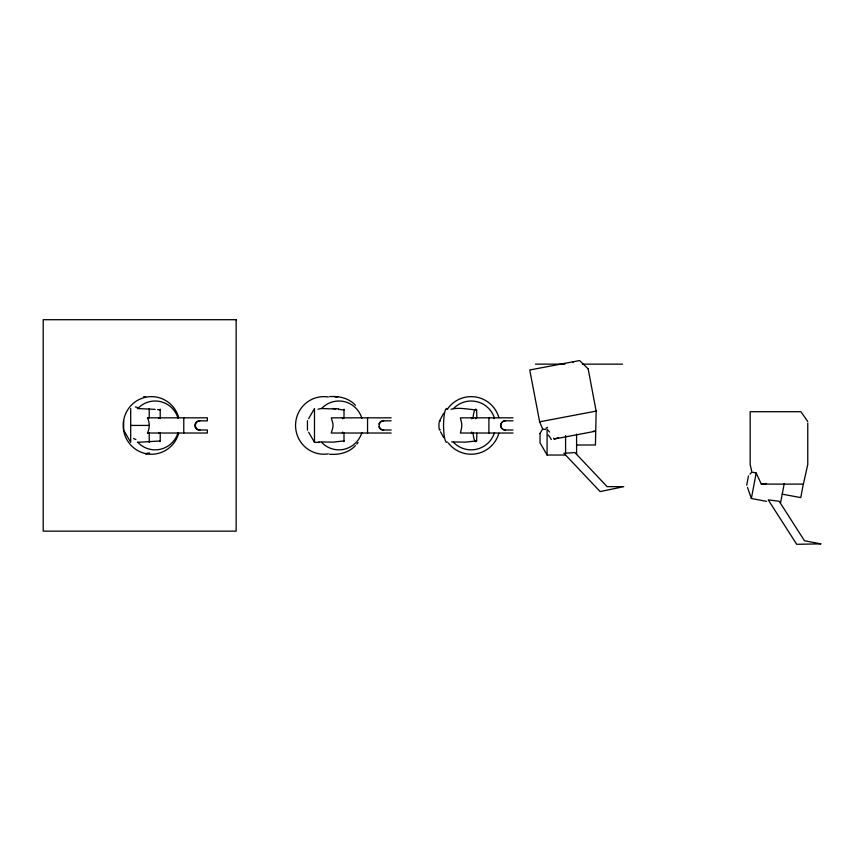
<?xml version="1.0" encoding="UTF-8"?>
<svg xmlns="http://www.w3.org/2000/svg" width="864" height="864" viewBox="0 0 864 864"><rect width="100%" height="100%" fill="white"/><g stroke="black" fill="none" stroke-linecap="round" stroke-linejoin="round"><path stroke-width="1.3" d="M807.764 423.025L807.764 464.476L803.39 484.11L761.314 484.11L756.194 473.029L751.874 472.046M476.863 433.21L476.615 440.91L465.372 442.141L451.667 441.925M588.157 368.896L596.16 411.102L595.436 444.992L576.59 445.025M746.734 485.233L748.483 475.945M766.53 501.368L751.367 498.496L756.194 473.029M784.264 483.462L780.473 503.291M803.315 484.132L800.766 497.599L782.233 494.165M471.712 432.022L471.377 433.026M342.76 432.022L342.328 433.026M439.474 421.038L443.642 413.251M540.043 433.469L542.624 428.933L539.644 421.805L529.751 369.986L579.604 360.547L588.146 368.885M308.632 418.662L314.485 408.532L314.485 442.325L319.118 442.325M356.8 444.107L358.042 442.519M750.017 474.163L751.54 472.392M355.46 445.608C348.916 452.725 338.893 455.036 329.562 454.226M451.051 409.223C459.281 407.138 468.245 409.428 476.615 409.946L476.863 417.647M317.984 409.223L321.116 408.521L335.804 409.018M553.705 438.124L554.137 438.988L556.103 438.404M556.816 438.178L558.587 437.605M539.568 421.826L596.16 411.102M554.17 439.042L595.512 431.212L593.147 431.212M761.314 484.11L766.487 483.462M178.081 432.583A24.43 23.998 -90 0 1 137.786 442.303L137.354 442.325M158.868 441.061L137.786 442.303M159.538 440.986L160.218 440.91M344.002 440.91L332.996 442.141L318.827 441.925M565.585 453.222L574.916 452.574L607.122 486.648L623.732 486.68L600.145 491.584L563.879 453.222L565.585 453.222L565.585 435.586M545.454 429.516L543.154 429.16M137.354 408.521L155.185 409.374M535.486 364.144L564.959 364.144M582.368 364.144L622.555 364.144M329.562 396.63C338.893 395.82 348.916 398.131 355.46 405.248M147.506 417.83L207.36 417.83L207.36 420.844L199.552 420.844A4.666 4.666 0 0 0 194.832 425.423A4.666 4.666 0 0 0 199.552 430.088M391.144 417.83L331.29 417.83L332.878 423.403A12.334 8.467 90 0 1 332.878 427.453L331.29 433.026L391.144 433.026M513 417.83L460.415 417.83L461.668 423.403A12.334 6.653 90 0 1 461.668 427.453L460.415 433.026L513 433.026M391.144 420.844L383.346 420.844A4.622 4.622 0 0 0 378.832 424.073M505.332 430.056A4.622 4.547 90 0 1 500.699 425.423A4.622 4.547 90 0 1 505.332 420.8L513 420.844M130.702 425.423L149.213 425.423M199.552 430.002L207.36 430.002L207.36 433.026L147.506 433.026M383.346 430.002L391.144 430.002M513 430.002L505.332 430.002A4.579 4.579 0 0 1 500.774 425.423A4.579 4.579 0 0 1 505.354 420.844M540.043 433.404L540.043 442.843L547.074 455.026L565.585 455.026M333.839 396.63L337.77 396.738L335.362 396.673M332.996 408.532L338.504 408.866M160.218 409.946L157.518 409.644M344.002 409.946L338.634 409.342M572.886 361.93L573.566 362.426M549.601 432.065L547.074 429.106L547.074 455.026M807.721 421.459L800.906 411.718L750.179 411.718L750.168 464.476L751.626 471.02M308.632 432.184L314.485 442.325M440.51 431.752L443.675 437.659M342.328 417.83L342.76 418.824M471.377 417.83L471.712 418.824M747.5 487.436L751.367 498.496M576.59 434.095L576.59 454.356M488.905 417.83L488.905 433.026M367.556 417.83L367.556 433.026M344.002 409.201L344.002 418.09M344.002 432.767L344.002 441.655M307.454 420.703L307.454 430.153M183.773 417.83L183.773 433.026M160.218 409.19L160.218 418.63M160.218 432.486L160.218 441.655M149.213 408.521L149.213 417.83M149.213 433.026L149.213 442.325M130.702 408.532L130.702 442.325L123.671 430.142L123.671 420.703M547.582 427.291A19.375 7.009 -59.8 0 1 545.94 428.198M548.23 434.959A21.697 8.586 58.5 0 1 551.351 439.528M494.014 418.64A6.89 1.285 -90 0 1 494.37 418.576M475.448 418.662A6.912 1.285 -90 0 1 475.978 418.662M447.358 441.968A16.902 3.143 -90 0 1 443.567 424.678A16.902 3.143 -90 0 1 447.628 409.255M440.208 429.656A4.73 0.886 -90 0 1 438.923 425.423A4.73 0.886 -90 0 1 440.208 421.2M476.615 440.91A16.232 3.024 -90 0 1 472.986 432.432M472.986 418.414A16.232 3.024 90 0 1 476.615 409.946M498.874 433.285A28.804 28.804 0 0 1 448.34 442.994M447.185 409.482A28.804 28.804 0 0 1 498.874 417.571M494.51 432.583A24.43 24.43 0 0 1 453.503 442.303M453.503 408.553A24.43 24.43 0 0 1 494.51 418.273M148.025 453.06A28.804 28.296 -90 0 1 146.07 453.568M143.683 396.706A28.804 28.296 -90 0 1 145.692 396.922M149.634 453.06A28.804 28.296 -90 0 1 145.692 453.935M383.346 430.056A4.622 4.622 0 0 1 378.832 426.784M383.67 430.002A4.579 4.482 90 0 1 379.188 425.423A4.579 4.482 90 0 1 383.67 420.844M328.32 453.859A28.804 28.296 -90 0 1 295.553 425.423A28.804 28.296 -90 0 1 328.32 396.986M321.581 408.553A24.43 23.998 -90 0 1 361.865 418.273M361.865 432.583A24.43 23.998 -90 0 1 321.581 442.303M147.485 417.852A13.468 9.256 -90 0 1 149.256 425.423A13.468 9.256 90 0 1 147.485 433.004M199.876 430.002A4.579 4.482 -90 0 1 195.394 425.423A4.579 4.482 -90 0 1 199.876 420.844M178.632 433.544A28.804 28.296 -90 0 1 135.076 448.891A28.804 28.296 -90 0 1 135.076 401.965A28.804 28.296 -90 0 1 178.632 417.312M137.786 408.553A24.43 23.998 -90 0 1 178.081 418.273M135.356 406.966A21.697 10.422 -63.2 0 1 137.765 407.711M135.864 439.56A21.697 7.711 46.2 0 1 133.618 438.491M158.782 432.443A13.576 9.331 -90 0 1 158.587 432.853M158.587 418.003A13.576 9.331 90 0 1 158.782 418.414M820.8 543.866L796.705 544.298L768.215 499.846L779.177 501.271L804.481 540.745L820.8 543.866M236.142 319.702L43.2 319.702L43.2 531.155L236.142 531.155L236.142 319.702"/></g></svg>
